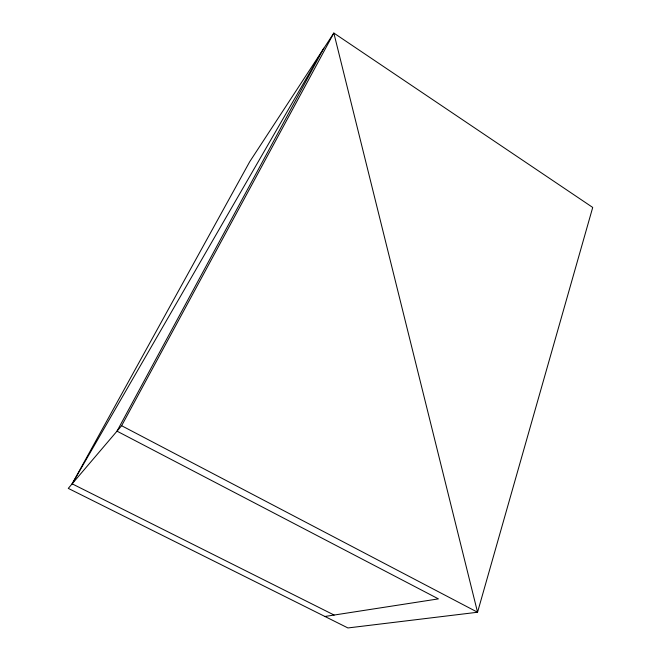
<?xml version="1.0" encoding="UTF-8"?>
<svg xmlns="http://www.w3.org/2000/svg" width="661" height="661" viewBox="0 0 661 661"><rect width="100%" height="100%" fill="white"/><g stroke="black" fill="none" stroke-linecap="round" stroke-linejoin="round"><path stroke-width="0.99" d="M121.624 425.725L333.838 33.05L592.719 207.438L477.556 612.243L347.926 627.95L68.281 488.38L121.624 425.725L477.556 612.243L333.838 33.05L249.718 161.705L72.156 483.835L334.135 615.052M72.156 483.835L323.807 48.187L117.005 431.154L438.425 598.883L324.939 616.473"/></g></svg>
